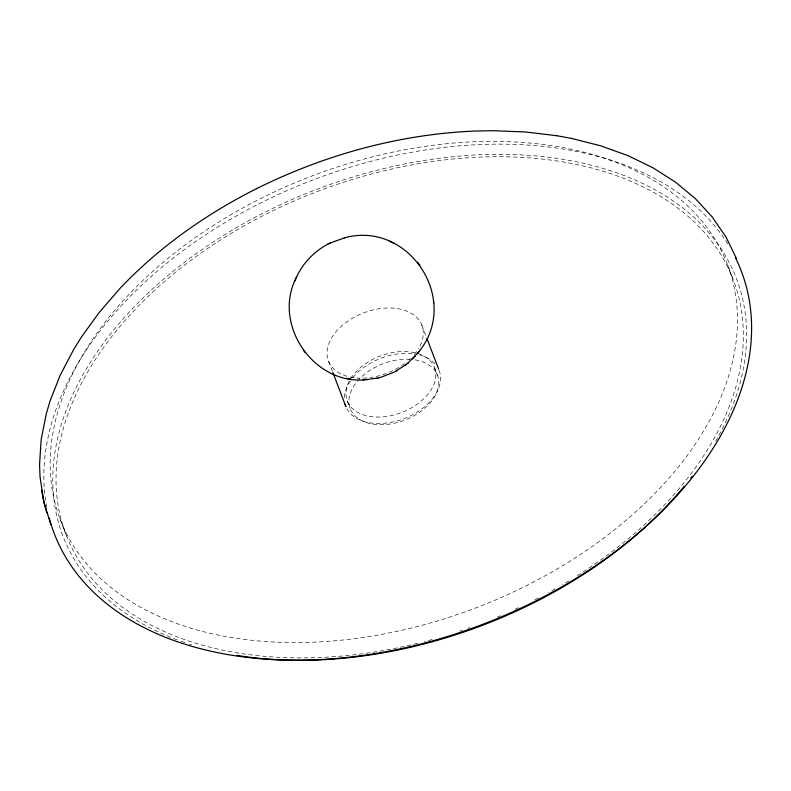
<?xml version="1.0" encoding="UTF-8"?>
<svg xmlns="http://www.w3.org/2000/svg" width="791" height="791" viewBox="0 0 791 791"><rect width="100%" height="100%" fill="white"/><g stroke="black" fill="none" stroke-linecap="round" stroke-linejoin="round"><path stroke-width="0.59" stroke-dasharray="3.96 2.97" d="M727.75 265.311A357.137 230.992 -20.9 0 1 297.218 642.549A357.137 230.992 -20.9 0 1 156.509 268.02A357.137 230.992 -20.9 0 1 727.75 265.311L732.802 278.551M421.741 324.903L426.072 336.244M434.566 367.716A46.709 30.206 -20.9 0 1 378.256 417.055A46.709 30.206 -20.9 0 1 359.856 368.072A46.709 30.206 -20.9 0 1 434.566 367.716L437.492 375.399M347.229 400.839L350.156 408.522M328.591 361.289L332.487 371.493M59.898 518.609L66.582 536.08M177.135 639.8A360.528 233.187 -20.9 0 1 114.626 328.868A360.528 233.187 -20.9 0 1 571.013 160.731A360.528 233.187 -20.9 0 1 715.548 441.437M191.59 644.774A360.528 233.187 -20.9 0 1 189.326 644.052M184.837 642.569A360.528 233.187 -20.9 0 1 180.417 641.007M46.798 507.427A367.746 237.854 -20.9 0 1 310.655 180.832A367.746 237.854 -20.9 0 1 727.868 244.073M417.589 643.291A357.137 230.992 -20.9 0 1 72.179 403.143A357.137 230.992 -20.9 0 1 612.521 174.287A357.137 230.992 -20.9 0 1 577.262 575.67M568.937 580.802A357.137 230.992 -20.9 0 1 562.609 584.569M555.134 588.86A357.137 230.992 -20.9 0 1 548.657 592.459M538.364 597.927A357.137 230.992 -20.9 0 1 534.241 600.033M518.56 607.666A357.137 230.992 -20.9 0 1 513.27 610.098M500.446 615.724A357.137 230.992 -20.9 0 1 497.213 617.079M469.963 627.579A357.137 230.992 -20.9 0 1 467.758 628.361M462.241 630.259A357.137 230.992 -20.9 0 1 460.026 631.01M432.173 639.494A357.137 230.992 -20.9 0 1 424.332 641.59M415.146 359.865A46.709 30.206 -20.9 0 1 419.181 412.576A46.709 30.206 -20.9 0 1 349.217 405.13A46.709 30.206 -20.9 0 1 409.441 359.252M439.064 370.247A50.011 32.342 -20.9 0 1 406.218 417.777A50.011 32.342 -20.9 0 1 346.883 408.729M344.392 397.448A50.011 32.342 -20.9 0 1 350.433 380.906M352.845 377.683A50.011 32.342 -20.9 0 1 413.851 353.854M419.774 355.04A50.011 32.342 -20.9 0 1 435.426 364.285M353.795 377.683A50.011 32.342 -20.9 0 1 332.052 337.193A50.011 32.342 -20.9 0 1 396.538 308.5A50.011 32.342 -20.9 0 1 418.281 348.999M416.649 351.451A50.011 32.342 -20.9 0 1 412.754 356.217M410.509 358.501A50.011 32.342 -20.9 0 1 408.917 359.984M404.606 363.514A50.011 32.342 -20.9 0 1 370.208 377.564M366.806 377.94A50.011 32.342 -20.9 0 1 356.929 378.019"/><path stroke-width="1.19" d="M295.636 278.976C273.043 324.923 313.454 384.08 364.443 379.858M295.785 278.65C302.192 263.937 313.78 251.548 327.988 244.093M294.707 281.102L296.684 276.603M418.528 352.173C461.371 300.372 409.026 219.977 344.312 237.854M407.543 363.455L418.31 352.45M417.213 353.854L419.695 350.69M412.427 359.074L413.495 357.957M414.266 357.146L415.413 355.94M380.283 377.485L394.304 372.126L406.495 364.295M405.605 365.027L408.542 362.644M329.877 243.134L344.817 237.725M256.551 188.673L256.61 188.644C324.686 154.759 399.673 134.055 475.777 131.019L492.575 130.703L525.026 131.939L556.735 135.706M396.499 370.959L397.013 370.682M256.61 188.644C205.986 214.134 158.872 247.257 119.876 288.557L99.102 312.603L81.453 337.006L73.573 349.662L60.165 375.32L50.228 400.543L46.362 413.466L41.172 439.549L39.55 464.465L40.034 476.874L43.812 501.83L50.822 524.552M327.533 244.33L330.203 242.956M363.148 379.917L377.871 378.078M377.307 378.217L379.858 377.594M365.847 379.789L367.004 379.739M571.488 138.415L600.804 145.851L627.876 155.609L653.02 167.821L675.366 182.049L695.289 198.561L712.266 217.011L726.118 237.231L736.678 258.993M346.498 378.316L348.366 378.662M349.296 378.83L351.056 379.146M556.468 135.656L571.764 138.465M389.498 241.275L391.535 242.204M391.911 242.382L394.017 243.351M419.991 265.361L417.599 262.246M303.398 350.284L305.019 352.39M426.942 338.508L438.629 369.12M332.912 372.62L345.904 406.633A50.011 32.342 -20.9 0 1 345.163 404.448M46.728 512.756L43.624 501.049M43.812 501.83L41.636 490.252M433.547 301.865L433.646 303.23M735.432 257.619A367.746 237.854 -20.9 0 1 481.383 624.841A367.746 237.854 -20.9 0 1 49.19 517.887M692.303 476.241A360.528 233.187 -20.9 0 1 690.889 478.08M684.314 486.297A360.528 233.187 -20.9 0 1 237.073 655.423"/></g></svg>
